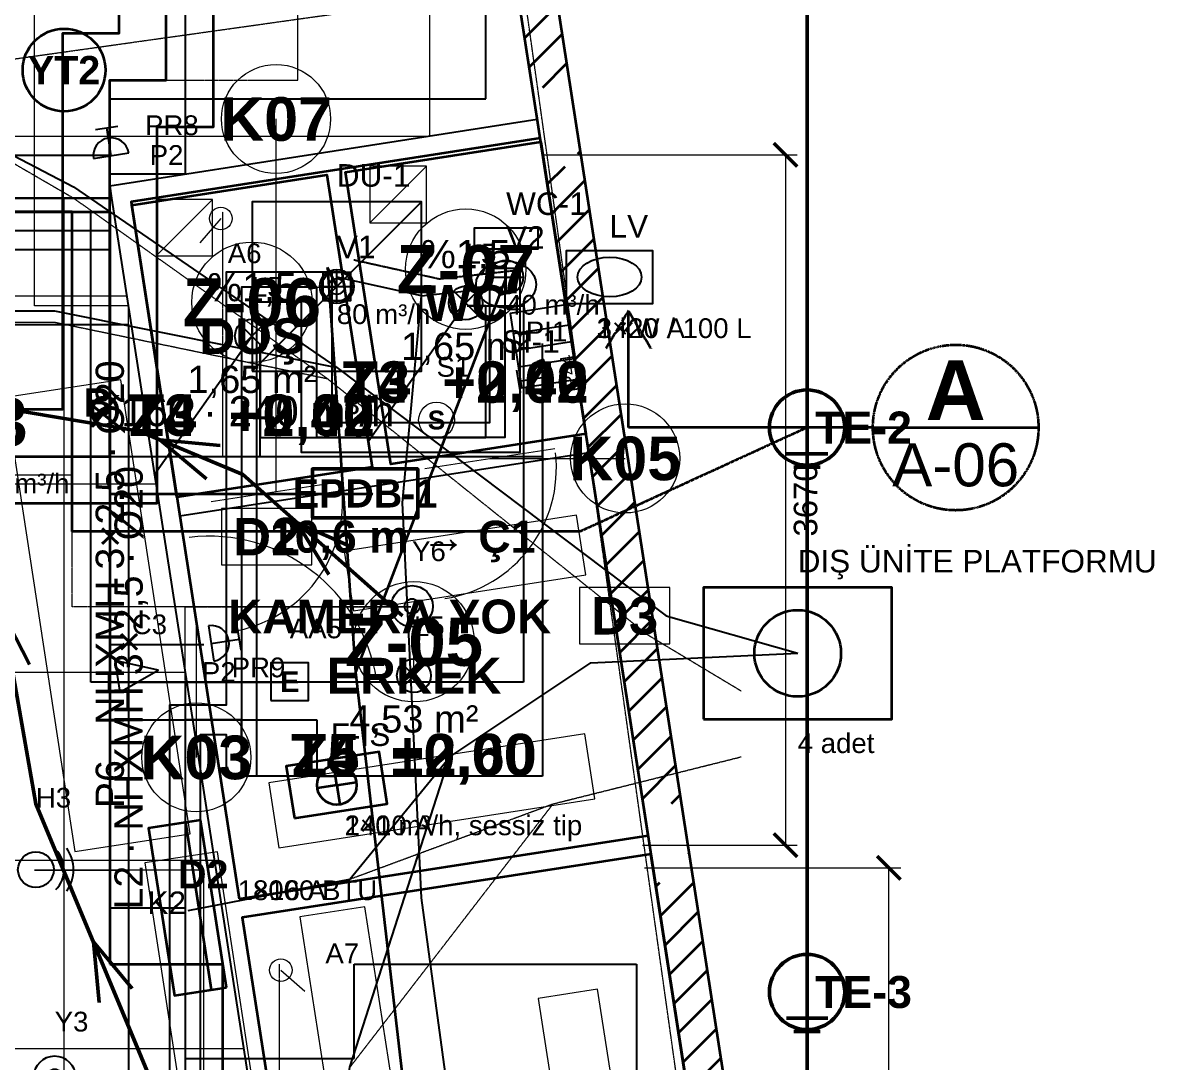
# Model space of a CAD drawing. Header units: millimetres. Extents: x -4681 to 15681, y -5011 to 17012.
# Drawn here: x 7780 to 13796, y 3926 to 9452 of the extents above; entities that cross this region are included whole.
import ezdxf
from ezdxf.enums import TextEntityAlignment as Align

# ---------------------------------------------------------------- set-up
doc = ezdxf.new("R2010")
doc.units = ezdxf.units.MM
doc.linetypes.add('DASHDOT', pattern=[3.556, 2.54, -0.508, 0, -0.508])
doc.linetypes.add('DASHED', pattern=[1.524, 1.27, -0.254])
for name, color, linetype, lineweight in [('A-DUVAR-MEVCUT', 8, 'Continuous', 35), ('A-DUVAR-YENI', 1, 'Continuous', 35), ('A-EKIPMAN', 9, 'Continuous', 18), ('A-KAPI', 8, 'Continuous', 18), ('A-KESIT-HAT', 1, 'DASHDOT', 35), ('A-MAHAL', 250, 'Continuous', 18), ('A-MOBILYA', 9, 'Continuous', 18), ('A-TAVAN-KAPAK', 150, 'Continuous', 18), ('A-TAVAN-SINIR', 150, 'Continuous', 25), ('A-TAVAN-YAZI', 150, 'Continuous', 13), ('A-YANGIN-EKIP', 1, 'Continuous', 35), ('A-YANGIN-KACIS', 3, 'Continuous', 50), ('A-YAZI', 7, 'Continuous', 13), ('A-ZEMIN-DERZ', 253, 'Continuous', 13), ('A-ZEMIN-SINIR', 30, 'Continuous', 25), ('A-ZEMIN-YAZI', 30, 'Continuous', 13), ('E-AYD-ACIL', 3, 'Continuous', 25), ('E-AYD-ANAHTAR', 2, 'Continuous', 18), ('E-AYD-DOWNLIGHT', 2, 'Continuous', 25), ('E-AYD-LINYE', 2, 'Continuous', 25), ('E-AYD-SORTI', 2, 'DASHED', 18), ('E-KUVVET-CIHAZ', 5, 'Continuous', 25), ('E-KUVVET-LINYE', 5, 'Continuous', 25), ('E-KUVVET-PRIZ', 5, 'Continuous', 25), ('E-TOPRAK-BARA', 3, 'Continuous', 50), ('E-TOPRAK-ELEKTROT', 3, 'Continuous', 50), ('E-TOPRAK-ILETKEN', 3, 'DASHDOT', 35), ('E-TOPRAK-SERIT', 3, 'Continuous', 50), ('E-TOPRAK-YAZI', 3, 'Continuous', 13), ('E-YAZI', 7, 'Continuous', 13), ('E-ZAYIF-KAMERA', 6, 'Continuous', 25), ('E-ZAYIF-LINYE', 6, 'DASHED', 13), ('E-ZAYIF-SES', 6, 'Continuous', 25), ('E-ZAYIF-TAVA', 6, 'Continuous', 18), ('E-ZAYIF-YANGIN', 1, 'Continuous', 25), ('G-AKS-HAT', 8, 'DASHDOT', 18), ('G-OLCU', 7, 'Continuous', 13), ('M-HAVA-BESLEME', 3, 'Continuous', 35), ('M-HAVA-BRANSMAN', 3, 'DASHED', 18), ('M-HAVA-CIHAZ', 2, 'Continuous', 35), ('M-HAVA-ISLAK', 6, 'Continuous', 25), ('M-HAVA-MENFEZ', 3, 'Continuous', 25), ('M-KLIMA-BAKIR', 4, 'Continuous', 25), ('M-KLIMA-DIS', 4, 'Continuous', 35), ('M-KLIMA-DRENAJ', 4, 'DASHED', 18), ('M-KLIMA-IC', 4, 'Continuous', 35), ('M-SIHHI-CIHAZ', 8, 'Continuous', 25), ('M-SIHHI-PIS', 8, 'Continuous', 35), ('M-SIHHI-SICAK', 30, 'DASHED', 25), ('M-SIHHI-TEMIZ', 5, 'Continuous', 25), ('M-YAZI', 7, 'Continuous', 13)]:
    doc.layers.add(name, color=color, linetype=linetype, lineweight=lineweight)
doc.styles.add('GYM', font='arial.ttf')
doc.styles.add('GYM-B', font='arialbd.ttf')
doc.dimstyles.new('GYM-50', dxfattribs={"dimscale": 50, "dimtxt": 2.5, "dimasz": 2.5, "dimexe": 1.25, "dimexo": 1.5, "dimgap": 0.9, "dimtad": 1, "dimdec": 0, "dimtxsty": 'GYM', "dimblk": 'ARCHTICK', "dimcen": 2.5, "dimclrd": 7, "dimclre": 7, "dimclrt": 7, "dimazin": 3, "dimtfac": 1, "dimtmove": 0, "dimatfit": 3, "dimlwd": 18, "dimlwe": 13})

# ---------------------------------------------------------------- blocks, each defined once
blk = doc.blocks.new('_ARCHTICK')
at = {"color": 0, "linetype": 'BYBLOCK', "const_width": 0.15}
blk.add_lwpolyline([(-0.5, -0.5), (0.5, 0.5)], dxfattribs=at)
blk = doc.blocks.new('M_MENFEZ_BESLEME')
for p, q in [((-150, 40), (150, 40)), ((-150, 0), (150, 0)), ((-150, -40), (150, -40))]:
    blk.add_line(p, q)
blk.add_lwpolyline([(-150, -75), (150, -75), (150, 75), (-150, 75)], close=True)
at = {"style": 'GYM'}
for tag, p, height in [('KOD', (0, 140), 120), ('DEBI', (0, -200), 105)]:
    blk.add_attdef(tag, p, '', height=height, dxfattribs=at)
blk = doc.blocks.new('M_VALF')
for p, q in [((0, -90), (0, 90)), ((-90, 0), (90, 0))]:
    blk.add_line(p, q)
blk.add_circle((0, 0), 90)
at = {"style": 'GYM'}
for tag, p, height in [('KOD', (0, 150), 120), ('DEBI', (0, -200), 105)]:
    blk.add_attdef(tag, p, '', height=height, dxfattribs=at)
blk = doc.blocks.new('M_FAN')
for q in [(0, 105), (-105, 0), (105, 0), (0, -105)]:
    blk.add_line((0, 0), q)
blk.add_lwpolyline([(-250, -140), (250, -140), (250, 140), (-250, 140)], close=True)
blk.add_circle((0, 0), 105)
at = {"style": 'GYM'}
for tag, p, height in [('KOD', (0, 210), 120), ('TANIM', (0, -270), 105)]:
    blk.add_attdef(tag, p, '', height=height, dxfattribs=at)
blk = doc.blocks.new('M_KLIMA_IC')
blk.add_line((-450, -60), (450, -60))
blk.add_lwpolyline([(-450, -140), (450, -140), (450, 140), (-450, 140)], close=True)
at = {"style": 'GYM'}
for tag, p, height in [('KOD', (0, 215), 120), ('KAPASITE', (0, -270), 105)]:
    blk.add_attdef(tag, p, '', height=height, dxfattribs=at)
blk = doc.blocks.new('M_KLIMA_DIS')
blk.add_lwpolyline([(-500, -350), (500, -350), (500, 350), (-500, 350)], close=True)
blk.add_circle((0, 0), 230)
at = {"style": 'GYM'}
for tag, p, height in [('KOD', (0, 430), 120), ('ADET', (0, -530), 105)]:
    blk.add_attdef(tag, p, '', height=height, dxfattribs=at)
blk = doc.blocks.new('M_KLOZET')
blk.add_lwpolyline([(-170, 150), (170, 150), (170, 260), (-170, 260)], close=True)
blk.add_ellipse((0, -40), major_axis=(160, 0), ratio=0.78)
at = {"style": 'GYM'}
blk.add_attdef('KOD', (0, 330), '', height=120, dxfattribs=at)
blk = doc.blocks.new('M_LAVABO')
blk.add_lwpolyline([(-230, -140), (230, -140), (230, 140), (-230, 140)], close=True)
blk.add_ellipse((0, 0), major_axis=(170, 0), ratio=0.62)
at = {"style": 'GYM'}
blk.add_attdef('KOD', (0, 210), '', height=120, dxfattribs=at)
blk = doc.blocks.new('M_DUS')
blk.add_line((-450, -450), (450, 450))
blk.add_lwpolyline([(-450, -450), (450, -450), (450, 450), (-450, 450)], close=True)
blk.add_circle((0, 0), 80)
at = {"style": 'GYM'}
blk.add_attdef('KOD', (0, 530), '', height=120, dxfattribs=at)
blk = doc.blocks.new('M_SUZGEC')
blk.add_lwpolyline([(-75, -75), (75, -75), (75, 75), (-75, 75)], close=True)
blk.add_circle((0, 0), 42)
blk = doc.blocks.new('M_ISITICI')
for p, q in [((-90, -150), (-90, 150)), ((0, -150), (0, 150)), ((90, -150), (90, 150))]:
    blk.add_line(p, q)
blk.add_lwpolyline([(-200, -150), (200, -150), (200, 150), (-200, 150)], close=True)
at = {"style": 'GYM'}
for tag, p, height in [('KOD', (0, 225), 120), ('GUC', (0, -285), 105)]:
    blk.add_attdef(tag, p, '', height=height, dxfattribs=at)
blk = doc.blocks.new('E_DOWNLIGHT')
for p, q in [((-64, -64), (64, 64)), ((-64, 64), (64, -64))]:
    blk.add_line(p, q)
blk.add_circle((0, 0), 90)
at = {"style": 'GYM'}
blk.add_attdef('LINYE', (0, 210), '', height=105, dxfattribs=at)
blk = doc.blocks.new('E_ACIL')
blk.add_lwpolyline([(-100, -100), (100, -100), (100, 100), (-100, 100)], close=True)
at = {"style": 'GYM-B'}
blk.add_text('E', height=110, dxfattribs=at).set_placement((0, 0), align=Align.MIDDLE_CENTER)
at = {"style": 'GYM'}
blk.add_attdef('KOD', (0, 230), '', height=105, dxfattribs=at)
blk = doc.blocks.new('E_ANAHTAR')
blk.add_line((0, 0), (130, 110))
blk.add_circle((0, 0), 60)
at = {"style": 'GYM'}
blk.add_attdef('KOD', (0, 240), '', height=105, dxfattribs=at)
blk = doc.blocks.new('E_SENSOR')
blk.add_circle((0, 0), 95)
at = {"style": 'GYM-B'}
blk.add_text('S', height=100, dxfattribs=at).set_placement((0, 0), align=Align.MIDDLE_CENTER)
at = {"style": 'GYM'}
blk.add_attdef('KOD', (0, 230), '', height=105, dxfattribs=at)
blk = doc.blocks.new('E_PRIZ')
for p, q in [((-60, 150), (60, 150)), ((0, 0), (0, 150)), ((-95, 0), (95, 0))]:
    blk.add_line(p, q)
blk.add_arc((0, 0), 95, 0, 180)
at = {"style": 'GYM'}
for tag, p in [('KOD', (195, 80)), ('LINYE', (195, -80))]:
    blk.add_attdef(tag, p, '', height=105, dxfattribs=at)
blk = doc.blocks.new('E_PRIZ_IP44')
for p, q in [((-60, 150), (60, 150)), ((0, 0), (0, 150)), ((-95, 0), (95, 0))]:
    blk.add_line(p, q)
blk.add_arc((0, 0), 95, 0, 180)
at = {"style": 'GYM'}
blk.add_text('IP44', height=70, dxfattribs=at).set_placement((0, -120), align=Align.MIDDLE_CENTER)
blk.add_attdef('KOD', (205, 80), '', height=105, dxfattribs=at)
blk = doc.blocks.new('E_KAMERA')
blk.add_lwpolyline([(-110, -85), (110, 0), (-110, 85)], close=True)
at = {"style": 'GYM'}
blk.add_attdef('KOD', (0, 210), '', height=105, dxfattribs=at)
blk = doc.blocks.new('E_HOPARLOR')
blk.add_circle((0, 0), 95)
for radius, start, end in [(150, -45, 45), (200, -35, 35)]:
    blk.add_arc((0, 0), radius, start, end)
at = {"style": 'GYM'}
blk.add_attdef('KOD', (0, 330), '', height=105, dxfattribs=at)
blk = doc.blocks.new('E_DEDEKTOR')
for radius in [110, 40]:
    blk.add_circle((0, 0), radius)
at = {"style": 'GYM'}
blk.add_attdef('KOD', (0, 240), '', height=105, dxfattribs=at)

msp = doc.modelspace()

# ---------------------------------------------------------------- hatches: boundary and pattern name
at = {"layer": 'A-DUVAR-MEVCUT'}
h = msp.add_hatch(dxfattribs=at)
h.set_pattern_fill('ANSI31', scale=40)
h.paths.add_polyline_path([(755.9, 6839.6), (760.1, 6814), (957.4615, 6846.37962), (953.2615, 6871.97962)])
h.paths.add_polyline_path([(970.1, 6843.47545), (760.1, 6814), (755.9, 6839.6), (550.1, 6819.23615), (550.1, 7020.21287), (588.37327, 7024), (970.1, 7024)])
h.paths.add_polyline_path([(760.1, 6814), (1177.6, 6872.6), (1149.80064, 7070.65857), (732.30064, 7012.05857)])
h.paths.add_polyline_path([(1148.79926, 7082.6), (1177.6, 6872.6), (967.6, 6843.12455), (967.6, 7082.6)])
h.paths.add_polyline_path([(1177.6, 6872.6), (1133, 7197.8), (934.85479, 7170.6251), (979.45479, 6845.4251)])
h.paths.add_polyline_path([(998.71736, 7407.8), (1032.1, 7184.8), (1133, 7197.8), (1161.80074, 6987.8), (923, 6987.8), (923, 7407.8)])
h.paths.add_polyline_path([(1133, 7197.8), (1032.1, 7184.8), (1057.65684, 6986.4396), (1158.55684, 6999.4396)])
h.paths.add_polyline_path([(1000.66343, 7394.8), (1032.1, 7184.8), (1133, 7197.8), (1163.58364, 6974.8), (822.1, 6974.8), (822.1, 7047.12719), (850.06655, 7049.89447), (822.1, 7236.71433), (822.1, 7394.8)])
h.paths.add_polyline_path([(1032.1, 7184.8), (863.6, 8310.4), (665.80397, 8280.79034), (834.30397, 7155.19034)])
h.paths.add_polyline_path([(1073.6, 8341.83924), (863.6, 8310.4), (895.03657, 8100.4), (692.80804, 8100.4), (653.6, 8362.31433), (653.6, 8481.18967), (915.50741, 8520.4), (1073.6, 8520.4)])
h.paths.add_polyline_path([(863.6, 8310.4), (4855.3, 8908), (4825.68788, 9105.79566), (833.98788, 8508.19566)])
h.paths.add_polyline_path([(4645.3, 9078.78967), (4907.20741, 9118), (5050.72489, 9118), (5053.40565, 8996.24161), (5065.3, 8997.89562), (5065.3, 8795.97116), (4858.4, 8767.2), (4855.3, 8908), (4645.3, 8876.56076)])
h.paths.add_polyline_path([(4855.3, 8908), (4858.4, 8767.2), (5058.35154, 8771.60234), (5055.25154, 8912.40234)])
h.paths.add_polyline_path([(5068.4, 8977.2), (5068.4, 8796.40224), (4858.4, 8767.2), (4855.3, 8908), (4648.4, 8877.02487), (4648.4, 8977.2)])
h.paths.add_polyline_path([(4858.4, 8767.2), (6449.1, 8988.4), (6421.55341, 9186.49388), (4830.85341, 8965.29388)])
h.paths.add_polyline_path([(6412.11555, 9198.4), (6449.1, 8988.4), (6239.1, 8959.19776), (6239.1, 9198.4)])
h.paths.add_polyline_path([(6449.1, 8988.4), (5826, 12526.4), (5629.03136, 12491.71058), (6252.13136, 8953.71058)])
h.paths.add_polyline_path([(6036, 12554.40138), (5826, 12526.4), (5862.98445, 12316.4), (5659.90644, 12316.4), (5616, 12565.70346), (5616, 12700.16874), (5887.72105, 12736.4), (6036, 12736.4)])
h.paths.add_polyline_path([(5826, 12526.4), (9875.8, 13066.4), (9849.36597, 13264.64541), (5799.56597, 12724.64541)])
h.paths.add_polyline_path([(9908.3115, 12856.4), (9875.8, 13066.4), (9665.8, 13038.39862), (9665.8, 13240.16874), (9937.52105, 13276.4), (10045.67113, 13276.4), (10085.8, 13017.19747), (10085.8, 12856.4)])
h.paths.add_polyline_path([(9875.8, 13066.4), (10521.21197, 8897.52123), (10718.85739, 8928.12004), (10073.44542, 13096.99881)])
h.paths.add_polyline_path([(10553.73829, 8687.52123), (10521.21197, 8897.52123), (10488.70047, 9107.52123), (10691.0831, 9107.52123), (10718.85634, 8928.12685), (10731.21197, 8848.35507), (10731.21197, 8687.52123)])
h.paths.add_polyline_path([(10521.21197, 8897.52123), (11110.70061, 5091.60025), (11308.34393, 5122.21268), (10718.85528, 8928.13366)])
h.paths.add_polyline_path([(11143.22349, 4881.60025), (11110.70061, 5091.60025), (11078.17429, 5301.60025), (11280.55908, 5301.60025), (11308.34393, 5122.21268), (11320.70061, 5042.42563), (11320.70061, 4881.60025)])
h.paths.add_polyline_path([(11110.70061, 5091.60025), (11722.09975, 1143.79998), (11919.74355, 1174.40925), (11308.34442, 5122.20951)])
h.paths.add_polyline_path([(11512.09975, 1130.5534), (11722.09975, 1143.79998), (11689.57687, 1353.79998), (11891.96116, 1353.79998), (11932.09975, 1094.62537), (11932.09975, 956.64906), (11569.86991, 933.79998), (11512.09975, 933.79998)])
h.paths.add_polyline_path([(11722.09975, 1143.79998), (10588.6, 1072.3), (10601.19077, 872.69671), (11734.69052, 944.1967)])
h.paths.add_polyline_path([(10378.6, 1282.3), (10561.73131, 1282.3), (10588.6, 1072.3), (10798.6, 1085.54658), (10798.6, 885.14908), (10436.37017, 862.3), (10413.83831, 862.3), (10411.93809, 877.15172), (10393.83456, 862.3), (10378.6, 862.3)])
h.paths.add_polyline_path([(10588.6, 1072.3), (10524, 1577.2), (10325.61719, 1551.81769), (10390.21719, 1046.91769)])
h.paths.add_polyline_path([(10314, 1367.2), (10314, 1558.4237), (10524, 1577.2), (10550.86869, 1367.2)])
h.paths.add_polyline_path([(10524, 1577.2), (10238.8, 1551.7), (10256.61114, 1352.49467), (10541.81114, 1377.99467)])
h.paths.add_polyline_path([(10448.8, 1341.7), (10265.66869, 1341.7), (10238.8, 1551.7), (10448.8, 1570.4763)])
h.paths.add_polyline_path([(10238.8, 1551.7), (10303.4, 1046.8), (10501.78281, 1072.18231), (10437.18281, 1577.08231)])
h.paths.add_polyline_path([(10093.4, 874.52078), (10303.4, 1046.8), (10276.53131, 1256.8), (10513.4, 1256.8), (10513.4, 867.15896), (10414.0187, 860.89009), (10411.93809, 877.15172), (10362.7513, 836.8), (10093.4, 836.8)])
h.paths.add_polyline_path([(10303.4, 1046.8), (9540.39155, 420.84523), (9667.24235, 266.22027), (10430.25079, 892.17505)])
h.paths.add_polyline_path([(9330.39155, 248.48705), (9540.39155, 420.84523), (9750.39155, 593.12445), (9750.39155, 334.43399), (9667.25972, 266.23453), (9599.77378, 210.84523), (9330.39155, 210.84523)])
h.paths.add_polyline_path([(9540.39155, 420.84523), (9046.39991, 15.4), (9173.28544, -139.19645), (9667.27708, 266.24878)])
h.paths.add_polyline_path([(9256.39991, -70.97998), (9119.02362, -183.73201), (8836.39991, -187.16739), (8836.39991, 12.84738), (9046.39991, 15.4), (9256.39991, 187.75817)])
h.paths.add_polyline_path([(9046.39991, 15.4), (3378.1, -53.5), (3380.53088, -253.48523), (9048.83079, -184.58523)])
h.paths.add_polyline_path([(3588.1, -250.96216), (3305.96755, -254.39157), (3168.1, -137.88881), (3168.1, 123.95713), (3378.1, -53.5), (3588.1, -50.94738)])
h.paths.add_polyline_path([(3378.1, -53.5), (2141.7, 991.3), (2012.61127, 838.53842), (3249.01127, -206.26158)])
h.paths.add_polyline_path([(1931.7, 796.08633), (1931.7, 1201.3), (2106.4269, 1201.3), (2141.7, 991.3), (2351.7, 813.84287), (2351.7, 781.3), (2080.34632, 781.3), (2063.38451, 795.63331), (2065.78953, 781.3), (2040.70597, 781.3)])
h.paths.add_polyline_path([(2141.7, 991.3), (2059.9, 1478.3), (1862.66297, 1445.17066), (1944.46297, 958.17066)])
h.paths.add_polyline_path([(1849.9, 1268.3), (1849.9, 1473.66617), (2059.9, 1478.3), (2095.1731, 1268.3)])
h.paths.add_polyline_path([(2059.9, 1478.3), (1747.2, 1471.4), (1751.6121, 1271.44867), (2064.3121, 1278.34867)])
h.paths.add_polyline_path([(1957.2, 1261.4), (1782.43643, 1261.4), (1747.2, 1471.4), (1957.2, 1476.03383)])
h.paths.add_polyline_path([(1747.2, 1471.4), (1824.2, 1012.5), (2021.44265, 1045.59585), (1944.44265, 1504.49585)])
h.paths.add_polyline_path([(2034.2, 1222.5), (2034.2, 802.5), (1884.41791, 802.5), (1614.2, 839.15424), (1614.2, 1040.98586), (1824.2, 1012.5), (1788.96357, 1222.5)])
h.paths.add_polyline_path([(1824.2, 1012.5), (688.9, 1166.5), (662.01681, 968.315), (1797.31681, 814.315)])
h.paths.add_polyline_path([(664.28409, 1376.5), (688.9, 1166.5), (898.9, 1138.01414), (898.9, 956.5), (749.11791, 956.5), (508.31777, 989.16381), (478.9, 1240.12882), (478.9, 1376.5)])
h.paths.add_polyline_path([(688.9, 1166.5), (32.3, 6768), (-166.33998, 6744.7157), (490.26002, 1143.2157)])
h.paths.add_polyline_path([(242.3, 6788.77944), (32.3, 6768), (56.91591, 6558), (-144.45343, 6558), (-177.7, 6841.62882), (-177.7, 6948.19728), (123.49059, 6978), (242.3, 6978)])
h.paths.add_polyline_path([(32.3, 6768), (755.9, 6839.6), (736.20624, 7038.62803), (12.60624, 6967.02803)])
h.paths.add_polyline_path([(965.9, 6842.88594), (760.1, 6814), (755.9, 6839.6), (545.9, 6818.82056), (545.9, 7019.79728), (847.09059, 7049.6), (965.9, 7049.6)])

# ---------------------------------------------------------------- linework, layer by layer
msp.add_lwpolyline([(850.06655, 7049.89447), (636.19468, 8478.58391), (5050.25338, 9139.41551), (5053.40565, 8996.24161), (6216.16446, 9157.93285), (5592.86181, 12697.08349), (10043.48371, 13290.52905), (10718.85634, 8928.12685), (11308.34393, 5122.21268), (11953.26152, 957.98393), (10414.0187, 860.89009), (10411.93809, 877.15172), (9667.25972, 266.23453), (9119.02362, -183.73201), (3305.96755, -254.39157), (2063.38451, 795.63331), (2066.37374, 777.81824), (508.31777, 989.16381), (-190.04858, 6946.9754)], close=True, dxfattribs=at)
msp.add_lwpolyline([(9875.8, 13066.4), (10521.21197, 8897.52123), (11110.70061, 5091.60025), (11722.09975, 1143.79998), (10588.6, 1072.3), (10524, 1577.2), (10238.8, 1551.7), (10303.4, 1046.8), (9540.39155, 420.84523), (9046.39991, 15.4), (3378.1, -53.5)], dxfattribs=at)
at = {"layer": 'A-DUVAR-YENI'}
for points in [[(8930.5, 4795.6), (11104.4, 5132.3), (10530.7, 8838.2), (8357, 8498.9)], [(10533.7597, 8818.43543), (10774.09896, 7265.92841), (9736.47089, 7105.29612), (9496.13163, 8657.80313)], [(8359.63796, 8481.86573), (9397.30877, 8642.50464), (9637.64804, 7089.99763), (8600.06013, 6929.37155)], [(9603.6, 472.7), (10303.4, 1046.8), (10238.8, 1551.7), (10524, 1577.2), (10588.6, 1072.3), (11722.1, 1143.8), (11119.9, 5032.3), (8946.3, 4695.3)]]:
    msp.add_lwpolyline(points, close=True, dxfattribs=at)
at = {"layer": 'A-EKIPMAN'}
for points in [[(8301.8949, 7552.8534), (7689.02869, 7459.07169), (8058.1051, 5047.1466), (8670.97131, 5140.92831)], [(8815.52917, 5045.57862), (8430.01656, 4986.5869), (8664.47083, 3454.42138), (9049.98344, 3513.4131)]]:
    msp.add_lwpolyline(points, close=True, dxfattribs=at)
at = {"layer": 'A-KAPI'}
for p, q in [((9917.12007, 7082.45496), (10608.87993, 7189.54504)), ((8781.12007, 6906.45496), (9472.87993, 7013.54504)), ((8771.84363, 5822.29723), (8634.15637, 6711.70277))]:
    msp.add_line(p, q, dxfattribs=at)
for centre, radius, start, end in [((9917.12007, 7082.45496), 700, -81.2, 6.8), ((8781.12007, 6906.45496), 700, -81.2, 6.8), ((8771.84363, 5822.29723), 900, 8.8, 96.8)]:
    msp.add_arc(centre, radius, start, end, dxfattribs=at)
at = {"layer": 'A-KESIT-HAT'}
for p, q in [((11000, 7920), (10880, 7720)), ((11000, 7300), (11000, 7920)), ((11000, 7920), (11120, 7720)), ((12300, 7300), (11000, 7300)), ((12300, 7300), (13180, 7300))]:
    msp.add_line(p, q, dxfattribs=at)
msp.add_circle((12740, 7300), 440, dxfattribs=at)
at = {"layer": 'A-MAHAL'}
for p, q in [((9127, 6960), (9127, 8940)), ((10135.11529, 7961.86577), (10135.11529, 8141.86577)), ((8998.66203, 7785.93168), (8998.66203, 7965.93168)), ((10263, 7136), (10983, 7136)), ((8703, 6267), (8703, 5547)), ((9859.90516, 5981.42476), (9859.90516, 6161.42476))]:
    msp.add_line(p, q, dxfattribs=at)
for points in [[(8837.46134, 6570), (9317.46134, 6570), (9317.46134, 6870), (8837.46134, 6870)], [(10740, 6150), (11220, 6150), (11220, 6450), (10740, 6450)]]:
    msp.add_lwpolyline(points, close=True, dxfattribs=at)
for centre, radius in [((9127, 8940), 290), ((10135.11529, 8141.86577), 320), ((8998.66203, 7965.93168), 320), ((10983, 7136), 290), ((9859.90516, 6161.42476), 320), ((8703, 5547), 290)]:
    msp.add_circle(centre, radius, dxfattribs=at)
at = {"layer": 'A-MOBILYA'}
for points in [[(9489.35099, 6642.46888), (9538.32954, 6326.23938), (10773.60105, 6517.56185), (10724.6225, 6833.79135)], [(9088.02588, 5411.53909), (9141.59617, 5065.66307), (10821.56543, 5325.86162), (10767.99514, 5671.73765)], [(9599.46699, 4752.47771), (9253.63184, 4698.64419), (9397.44426, 3774.77028), (9743.27941, 3828.60381)], [(10836.46976, 4315.03583), (10520.27762, 4265.81661), (10712.54022, 3030.69107), (11028.73235, 3079.91029)]]:
    msp.add_lwpolyline(points, close=True, dxfattribs=at)
at = {"layer": 'A-TAVAN-KAPAK'}
for p, q in [((9626.13163, 8388.43543), (9926.13163, 8688.43543)), ((8489.63796, 8212.50464), (8789.63796, 8512.50464))]:
    msp.add_line(p, q, dxfattribs=at)
for points in [[(9626.13163, 8388.43543), (9926.13163, 8388.43543), (9926.13163, 8688.43543), (9626.13163, 8688.43543)], [(8489.63796, 8212.50464), (8789.63796, 8212.50464), (8789.63796, 8512.50464), (8489.63796, 8512.50464)]]:
    msp.add_lwpolyline(points, close=True, dxfattribs=at)
at = {"layer": 'A-TAVAN-SINIR'}
for points in [[(5550, 8520), (5550, 8863.3727), (6449.1, 8988.4), (5826, 12526.4), (9875.8, 13066.4), (10515.1, 8937), (8242.9, 8582.3), (8252.57632, 8520)], [(2600, 604.02093), (3314.78894, 0), (7400, 0), (7400, 6700), (2600, 6700), (2600, 8570.35757), (863.6, 8310.4), (4855.3, 8908), (4858.4, 8767.2), (6449.1, 8988.4), (5550, 8863.3727), (5550, 8520), (8252.57632, 8520), (9513.9, 399.1), (9046.4, 15.4), (3378.1, -53.5)], [(10533.7597, 8818.43543), (10774.09896, 7265.92841), (9736.47089, 7105.29612), (9496.13163, 8657.80313)], [(8359.63796, 8481.86573), (9397.30877, 8642.50464), (9637.64804, 7089.99763), (8600.06013, 6929.37155)], [(8930.5, 4795.6), (8615.36389, 6830.54951), (9707.19808, 6999.57331), (10789.39745, 7167.10556), (11104.4, 5132.3)], [(11119.9, 5032.3), (11521.9613, 2436.12704), (11501.20547, 2432.91264), (11518.72819, 2456.87682), (11514.88294, 2481.57933), (10406.51516, 2309.04817), (9343.50717, 2143.57783), (9347.35242, 2118.87532), (9371.33254, 2101.35522), (9350.58243, 2098.12521), (8946.3, 4695.3)]]:
    msp.add_lwpolyline(points, close=True, dxfattribs=at)
at = {"layer": 'A-YANGIN-EKIP'}
msp.add_circle((8000, 9200), 220, dxfattribs=at)
at = {"layer": 'A-YANGIN-KACIS'}
for p, q in [((8508.93562, 7234.4451), (8756.31596, 7027.20408)), ((8508.93562, 7234.4451), (8830.20211, 7203.88836)), ((9240.02919, 6794.09189), (9407.76251, 6518.39024)), ((9240.02919, 6794.09189), (9534.47039, 6661.9925)), ((7668.71864, 6327.26104), (7816.57481, 6040.40842)), ((8155.76923, 4566.15385), (8185.91141, 4244.8482)), ((8155.76923, 4566.15385), (8362.69088, 4318.50631))]:
    msp.add_line(p, q, dxfattribs=at)
for points in [[(9800, 6300), (8950, 7050), (8400, 7280), (6800, 7550), (4200, 6700), (2000, 5700), (450, 4350)], [(10100, 3300), (9350, 3380), (8600, 3500), (7850, 5300), (7550, 7000), (5000, 7500), (2200, 6100), (450, 4350)]]:
    msp.add_lwpolyline(points, dxfattribs=at)
at = {"layer": 'A-ZEMIN-DERZ'}
for p, q in [((8000, 2.68067), (8000, 8520)), ((2600, 8000), (8333.3418, 8000)), ((2600, 7000), (8488.66001, 7000)), ((7400, 6000), (8643.97822, 6000)), ((7400, 5000), (8799.29643, 5000)), ((7400, 4000), (8954.61465, 4000))]:
    msp.add_line(p, q, dxfattribs=at)
at = {"layer": 'A-ZEMIN-SINIR'}
for p, q in [((9616.13163, 7225.29612), (10135.11529, 7961.86577)), ((8479.63796, 7049.37155), (8998.66203, 7785.93168))]:
    msp.add_line(p, q, dxfattribs=at)
for points in [[(5550, 8520), (5550, 8863.3727), (6449.1, 8988.4), (5826, 12526.4), (9875.8, 13066.4), (10515.1, 8937), (8242.9, 8582.3), (8252.57632, 8520)], [(2600, 604.02093), (3314.78894, 0), (7400, 0), (7400, 6700), (2600, 6700), (2600, 8570.35757), (863.6, 8310.4), (4855.3, 8908), (4858.4, 8767.2), (6449.1, 8988.4), (5550, 8863.3727), (5550, 8520), (8252.57632, 8520), (9513.9, 399.1), (9046.4, 15.4), (3378.1, -53.5)], [(10533.7597, 8818.43543), (10774.09896, 7265.92841), (9736.47089, 7105.29612), (9496.13163, 8657.80313)], [(8359.63796, 8481.86573), (9397.30877, 8642.50464), (9637.64804, 7089.99763), (8600.06013, 6929.37155)], [(8930.5, 4795.6), (8615.36389, 6830.54951), (9707.19808, 6999.57331), (10789.39745, 7167.10556), (11104.4, 5132.3)], [(11119.9, 5032.3), (11521.9613, 2436.12704), (11501.20547, 2432.91264), (11518.72819, 2456.87682), (11514.88294, 2481.57933), (10406.51516, 2309.04817), (9343.50717, 2143.57783), (9347.35242, 2118.87532), (9371.33254, 2101.35522), (9350.58243, 2098.12521), (8946.3, 4695.3)]]:
    msp.add_lwpolyline(points, close=True, dxfattribs=at)
at = {"layer": 'E-AYD-LINYE'}
for p, q in [((8643, 10347), (8643, 8647)), ((8643, 8647), (8243, 8647)), ((8243, 8647), (8243, 5947)), ((8143, 8447), (2543, 8447)), ((8143, 5947), (8143, 8447)), ((2243, 8347), (8243, 8347)), ((8243, 8347), (8243, 7147)), ((10243, 7947), (10143, 7947)), ((10143, 7947), (10443, 7947)), ((10243, 7247), (10243, 7947)), ((10443, 7947), (10443, 5947)), ((6243, 7847), (8343, 7847)), ((8343, 7847), (8343, 3747)), ((9043, 7147), (9043, 7747)), ((9043, 7747), (9043, 7247)), ((9043, 7247), (10243, 7247)), ((8243, 7147), (9043, 7147)), ((9243, 5947), (8143, 5947)), ((8243, 5947), (9243, 5947)), ((9843, 5947), (8643, 5947)), ((8643, 5947), (8643, 3547)), ((10443, 5947), (9843, 5947))]:
    msp.add_line(p, q, dxfattribs=at)
at = {"layer": 'E-AYD-SORTI'}
for p, q in [((9243, 9147), (9243, 9647)), ((8243, 7147), (8243, 9147)), ((8243, 9147), (9243, 9147)), ((8843, 8447), (8843, 7147)), ((8843, 7147), (8243, 7147)), ((9143, 4447), (9143, 3347))]:
    msp.add_line(p, q, dxfattribs=at)
at = {"layer": 'E-KUVVET-LINYE'}
for p, q in [((10243, 9047), (10243, 9847)), ((8243, 8747), (8243, 9047)), ((8243, 9047), (10243, 9047)), ((6543, 8747), (8243, 8747)), ((2243, 8347), (8243, 8347)), ((2243, 8347), (8243, 8347)), ((2243, 8347), (8243, 8347)), ((2243, 8347), (8243, 8347)), ((2243, 8347), (8243, 8347)), ((8243, 8347), (8243, 7147)), ((8243, 8347), (8243, 4747)), ((8243, 8347), (8243, 7147)), ((8243, 8347), (8243, 4447)), ((8243, 8347), (8243, 5747)), ((6743, 8247), (8243, 8247)), ((6843, 8247), (8243, 8247)), ((8243, 8247), (8243, 6147)), ((8243, 8247), (8243, 4447)), ((10543, 7147), (10543, 7747)), ((10543, 7147), (10543, 7547)), ((10543, 7547), (10543, 5447)), ((8243, 7147), (10543, 7147)), ((8243, 7147), (10543, 7147)), ((8243, 6147), (8743, 6147)), ((8243, 5747), (9343, 5747)), ((8943, 5747), (8643, 5747)), ((8643, 5747), (8643, 3947)), ((8943, 5447), (8943, 5747)), ((9343, 5747), (9343, 5447)), ((10543, 5447), (8943, 5447)), ((9343, 5447), (9443, 5447)), ((8243, 4747), (8643, 4747)), ((8243, 4447), (8843, 4447)), ((8243, 4447), (8843, 4447)), ((8843, 4447), (8843, 3347)), ((8843, 4447), (8843, 2047)), ((9543, 3947), (9543, 4447)), ((9543, 4447), (11043, 4447)), ((11043, 4447), (11043, 2847)), ((8643, 3947), (9543, 3947))]:
    msp.add_line(p, q, dxfattribs=at)
at = {"layer": 'E-TOPRAK-BARA'}
msp.add_lwpolyline([(9320, 6820), (9880, 6820), (9880, 7080), (9320, 7080)], close=True, dxfattribs=at)
at = {"layer": 'E-TOPRAK-ELEKTROT'}
for p, q in [((11950, 7160), (11950, 7440)), ((11840, 7160), (12060, 7160)), ((11880, 7090), (12020, 7090)), ((11950, 4160), (11950, 4440)), ((11840, 4160), (12060, 4160)), ((11880, 4090), (12020, 4090))]:
    msp.add_line(p, q, dxfattribs=at)
for centre in [(11950, 7300), (11950, 4300)]:
    msp.add_circle(centre, 200, dxfattribs=at)
at = {"layer": 'E-TOPRAK-ILETKEN'}
msp.add_line((11950, 7300), (10743, 6747), dxfattribs=at)
for points in [[(10743, 6747), (8043, 6747), (8043, 8447), (2943, 8447), (2943, 7747)], [(2943, 7747), (2943, 8447), (8243, 8447), (8243, 6947), (9643, 6947)], [(2943, 7747), (2943, 8447), (8243, 8447), (8243, 4447), (8843, 4447), (8843, 2347), (10043, 2347)]]:
    msp.add_lwpolyline(points, dxfattribs=at)
at = {"layer": 'E-TOPRAK-SERIT'}
msp.add_lwpolyline([(11950, 10300), (11950, 7300), (11950, 4300), (11950, 1300)], dxfattribs=at)
at = {"layer": 'E-ZAYIF-LINYE'}
for p, q in [((8043, 7047), (5943, 7047)), ((8043, 6347), (8043, 7047)), ((9843, 6347), (8043, 6347)), ((8643, 3847), (8643, 6347)), ((8643, 6347), (9843, 6347))]:
    msp.add_line(p, q, dxfattribs=at)
at = {"layer": 'E-ZAYIF-TAVA'}
for p, q in [((9943, 11247), (9943, 8847)), ((7843, 7947), (7843, 10347)), ((9943, 8847), (6243, 8847)), ((8343, 7947), (7843, 7947)), ((8343, 5947), (8343, 7947)), ((8343, 4947), (8343, 5947)), ((8743, 4947), (7843, 4947)), ((7843, 4947), (8343, 4947)), ((8743, 2047), (8743, 4947))]:
    msp.add_line(p, q, dxfattribs=at)
at = {"layer": 'G-AKS-HAT'}
for p, q in [((12173.46176, -2675.58559), (9523.96264, 16176.58023)), ((-3359.76353, 7699.81866), (13596.26603, 10082.83321))]:
    msp.add_line(p, q, dxfattribs=at)
at = {"layer": 'M-HAVA-BESLEME'}
msp.add_lwpolyline([(93, 6897), (1093, 6897), (1093, 7397), (1893, 7397), (1893, 4997), (4093, 4997), (4093, 7397), (7993, 7397), (7993, 9397), (8293, 9397), (8293, 10047), (8793, 10047), (8793, 8897), (8493, 8897), (8493, 6897), (4593, 6897), (4593, 4497), (1393, 4497), (1393, 6397), (593, 6397), (593, 6247), (93, 6247)], close=True, dxfattribs=at)
msp.add_lwpolyline([(343, 6247), (343, 6647), (1343, 6647), (1343, 7147), (1643, 7147), (1643, 4747), (4343, 4747), (4343, 7147), (8243, 7147), (8243, 9147), (8543, 9147), (8543, 10047)], dxfattribs=at)
at = {"layer": 'M-HAVA-BRANSMAN'}
for p, q in [((10343, 8100), (10350, 8100)), ((10350, 8100), (10350, 8100)), ((9343, 8047), (9450, 8047)), ((9450, 8047), (9450, 8050))]:
    msp.add_line(p, q, dxfattribs=at)
at = {"layer": 'M-HAVA-ISLAK'}
for points in [[(8563, 1767), (8563, 5827), (8863, 5827), (8863, 8127), (9423, 8127), (9423, 7327), (10263, 7327), (10263, 8147), (10423, 8147), (10423, 7167), (9263, 7167), (9263, 7967), (9023, 7967), (9023, 5827), (9023, 5447), (8863, 5447), (8863, 5667), (8723, 5667), (8723, 1927)], [(10343, 8147), (10343, 7247), (9343, 7247), (9343, 8047), (8943, 8047), (8943, 5447), (8943, 5747), (8643, 5747), (8643, 1847), (9843, 1847), (9843, 2047), (10743, 2047), (10743, 1847), (11343, 1847), (11343, 2447)]]:
    msp.add_lwpolyline(points, dxfattribs=at)
at = {"layer": 'M-KLIMA-BAKIR'}
for points in [[(6970, 12497), (7050, 9100), (8050, 8580), (9450, 7620), (11200, 6300), (11900, 6100)], [(1311, 7222), (1300, 7920), (5950, 7920), (7950, 7920), (9450, 7620), (11200, 6300), (11900, 6100)], [(6851, 169), (9050, 620), (9520, 3900), (10050, 5550), (10800, 6050), (11900, 6100)], [(8659, 4733), (9520, 4900), (10050, 5550), (10800, 6050), (11900, 6100)]]:
    msp.add_lwpolyline(points, dxfattribs=at)
at = {"layer": 'M-KLIMA-DRENAJ'}
for points in [[(6970, 12497), (7050, 9100), (8050, 8520), (9400, 7560), (11100, 6200), (11600, 5900)], [(1311, 7222), (1300, 7860), (5950, 7860), (7950, 7860), (9400, 7560), (11100, 6200), (11600, 5900)], [(6851, 169), (9050, 620), (9520, 3900), (10600, 5300), (11600, 5550)], [(8659, 4733), (9520, 4900), (10600, 5300), (11600, 5550)]]:
    msp.add_lwpolyline(points, dxfattribs=at)
at = {"layer": 'M-SIHHI-PIS'}
for points in [[(9400, 8150), (9550, 6000), (9850, 3400), (10600, 1700), (11200, 1200)], [(9450, 8050), (9400, 8150)], [(10350, 8100), (9550, 6000)]]:
    msp.add_lwpolyline(points, dxfattribs=at)
at = {"layer": 'M-SIHHI-SICAK'}
for points in [[(9990, 8090), (9540, 8190)], [(9990, 8090), (10440, 8140)]]:
    msp.add_lwpolyline(points, dxfattribs=at)
at = {"layer": 'M-SIHHI-TEMIZ'}
for points in [[(9900, 8000), (9450, 8100)], [(9900, 8000), (10350, 8050)], [(10950, 1350), (10200, 2600), (9900, 4800), (9800, 6900), (9900, 8000)]]:
    msp.add_lwpolyline(points, dxfattribs=at)

# ---------------------------------------------------------------- block references
at = {"layer": 'E-AYD-ACIL'}
msp.add_blockref('E_ACIL', (9200, 5950), dxfattribs=at).add_auto_attribs({'KOD': 'AA5'})
at = {"layer": 'E-AYD-ANAHTAR'}
ref = msp.add_blockref('E_ANAHTAR', (8833, 8411), dxfattribs=dict(at, rotation=188.9))
ref.add_attrib('KOD', 'A6', (8870.13049, 8173.88963), dxfattribs={"layer": '0', "height": 105, "style": 'GYM'})
msp.add_blockref('E_SENSOR', (9980, 7340), dxfattribs=at).add_auto_attribs({'KOD': 'S1'})
ref = msp.add_blockref('E_ANAHTAR', (9152, 4416), dxfattribs=dict(at, rotation=278.8))
ref.add_attrib('KOD', 'A7', (9389.17481, 4452.7166), dxfattribs={"layer": '0', "height": 105, "style": 'GYM'})
at = {"layer": 'E-AYD-DOWNLIGHT'}
for p in [(10135.11529, 7961.86577), (8998.66203, 7785.93168), (9859.90516, 5981.42476)]:
    msp.add_blockref('E_DOWNLIGHT', p, dxfattribs=at).add_auto_attribs({'LINYE': 'L5'})
at = {"layer": 'E-KUVVET-CIHAZ'}
ref = msp.add_blockref('M_ISITICI', (10550, 7732), dxfattribs=dict(at, rotation=98.8))
ref.add_attrib('KOD', 'SI-1', (10327.64861, 7697.57819), dxfattribs={"layer": '0', "height": 120, "style": 'GYM'})
ref.add_attrib('GUC', '1×20 A', (10831.64509, 7775.60096), dxfattribs={"layer": '0', "height": 105, "style": 'GYM'})
ref = msp.add_blockref('M_FAN', (9450, 5400), dxfattribs=dict(at, rotation=8.8))
ref.add_attrib('KOD', 'F-IS', (9417.87297, 5607.52796), dxfattribs={"layer": '0', "height": 120, "style": 'GYM'})
ref.add_attrib('TANIM', '1×10 A', (9491.30618, 5133.17834), dxfattribs={"layer": '0', "height": 105, "style": 'GYM'})
ref = msp.add_blockref('M_KLIMA_IC', (8656, 4747), dxfattribs=dict(at, rotation=98.8))
ref.add_attrib('KOD', 'K2', (8443.5309, 4714.10805), dxfattribs={"layer": '0', "height": 120, "style": 'GYM'})
ref.add_attrib('KAPASITE', '1×16 A', (8922.82166, 4788.30618), dxfattribs={"layer": '0', "height": 105, "style": 'GYM'})
at = {"layer": 'E-KUVVET-PRIZ'}
ref = msp.add_blockref('E_PRIZ', (8250, 8745), dxfattribs=dict(at, rotation=8.9))
ref.add_attrib('KOD', 'PR8', (8430.27534, 8854.20531), dxfattribs={"layer": '0', "height": 105, "style": 'GYM'})
ref.add_attrib('LINYE', 'P2', (8455.029, 8696.13174), dxfattribs={"layer": '0', "height": 105, "style": 'GYM'})
ref = msp.add_blockref('E_PRIZ_IP44', (10565, 7568), dxfattribs=dict(at, rotation=98.8))
ref.add_attrib('KOD', 'PI1', (10454.57963, 7758.34795), dxfattribs={"layer": '0', "height": 105, "style": 'GYM'})
ref = msp.add_blockref('E_PRIZ', (8782, 6153), dxfattribs=dict(at, rotation=278.8))
ref.add_attrib('KOD', 'PR9', (8890.89051, 5972.53433), dxfattribs={"layer": '0', "height": 105, "style": 'GYM'})
ref.add_attrib('LINYE', 'P2', (8732.77397, 5948.0566), dxfattribs={"layer": '0', "height": 105, "style": 'GYM'})
at = {"layer": 'E-ZAYIF-KAMERA'}
ref = msp.add_blockref('E_KAMERA', (8392, 5994), dxfattribs=dict(at, rotation=8.8))
ref.add_attrib('KOD', 'C3', (8359.87297, 6201.52796), dxfattribs={"layer": '0', "height": 105, "style": 'GYM'})
at = {"layer": 'E-ZAYIF-SES'}
msp.add_blockref('E_HOPARLOR', (7850, 4950), dxfattribs=at).add_auto_attribs({'KOD': 'H3'})
at = {"layer": 'E-ZAYIF-YANGIN'}
for p, values in [((9850, 6350), {'KOD': 'Y6'}), ((7950, 3850), {'KOD': 'Y3'})]:
    msp.add_blockref('E_DEDEKTOR', p, dxfattribs=at).add_auto_attribs(values)
at = {"layer": 'M-HAVA-CIHAZ'}
ref = msp.add_blockref('M_FAN', (9450, 5400), dxfattribs=dict(at, rotation=8.8))
ref.add_attrib('KOD', 'F-IS', (9417.87297, 5607.52796), dxfattribs={"layer": '0', "height": 120, "style": 'GYM'})
ref.add_attrib('TANIM', '240 m³/h, sessiz tip', (9491.30618, 5133.17834), dxfattribs={"layer": '0', "height": 105, "style": 'GYM'})
at = {"layer": 'M-HAVA-MENFEZ'}
for name, p, values in [('M_VALF', (10350, 8100), {'KOD': 'V2', 'DEBI': '40 m³/h'}), ('M_VALF', (9450, 8050), {'KOD': 'V1', 'DEBI': '80 m³/h'}), ('M_MENFEZ_BESLEME', (7450, 7150), {'KOD': 'M3', 'DEBI': '250 m³/h'})]:
    msp.add_blockref(name, p, dxfattribs=at).add_auto_attribs(values)
at = {"layer": 'M-KLIMA-DIS'}
msp.add_blockref('M_KLIMA_DIS', (11900, 6100), dxfattribs=at).add_auto_attribs({'KOD': 'DIŞ ÜNİTE PLATFORMU', 'ADET': '4 adet'})
at = {"layer": 'M-KLIMA-IC'}
ref = msp.add_blockref('M_KLIMA_IC', (8656, 4747), dxfattribs=dict(at, rotation=98.8))
ref.add_attrib('KOD', 'K2', (8443.5309, 4714.10805), dxfattribs={"layer": '0', "height": 120, "style": 'GYM'})
ref.add_attrib('KAPASITE', '18000 BTU', (8922.82166, 4788.30618), dxfattribs={"layer": '0', "height": 105, "style": 'GYM'})
at = {"layer": 'M-SIHHI-CIHAZ'}
for name, p, values in [('M_DUS', (9450, 8050), {'KOD': 'DU-1'}), ('M_KLOZET', (10350, 8100), {'KOD': 'WC-1'}), ('M_LAVABO', (10900, 8100), {'KOD': 'LV'})]:
    msp.add_blockref(name, p, dxfattribs=at).add_auto_attribs(values)
msp.add_blockref('M_SUZGEC', (9450, 8050), dxfattribs=at)
ref = msp.add_blockref('M_ISITICI', (10550, 7732), dxfattribs=dict(at, rotation=98.8))
ref.add_attrib('KOD', 'SI-1', (10327.64861, 7697.57819), dxfattribs={"layer": '0', "height": 120, "style": 'GYM'})
ref.add_attrib('GUC', '3 kW / 100 L', (10831.64509, 7775.60096), dxfattribs={"layer": '0', "height": 105, "style": 'GYM'})

# ---------------------------------------------------------------- texts
at = {"layer": 'A-EKIPMAN', "style": 'GYM-B'}
for s, p in [('B', (8180, 7432.8534)), ('D2', (8740, 4925.57862))]:
    msp.add_text(s, height=150, dxfattribs=at).set_placement(p, align=Align.MIDDLE_CENTER)
at = {"layer": 'A-KESIT-HAT'}
for s, height, style, p in [('A', 316.8, 'GYM-B', (12740, 7498)), ('A-06', 228.8, 'GYM', (12740, 7102))]:
    msp.add_text(s, height=height, dxfattribs=dict(at, style=style)).set_placement(p, align=Align.MIDDLE_CENTER)
at = {"layer": 'A-MAHAL', "style": 'GYM-B'}
for s, height, p in [('K07', 232, (9127, 8940)), ('Z-07', 256, (10135.11529, 8141.86577)), ('Z-06', 256, (8998.66203, 7965.93168)), ('Z-03', 256, (7439.23048, 7330)), ('K05', 232, (10983, 7136)), ('D2', 200, (9077.46134, 6720)), ('D3', 200, (10980, 6300)), ('Z-05', 256, (9859.90516, 6161.42476)), ('K03', 232, (8703, 5547))]:
    msp.add_text(s, height=height, dxfattribs=at).set_placement(p, align=Align.MIDDLE_CENTER)
at = {"layer": 'A-TAVAN-YAZI', "style": 'GYM-B'}
for s, p in [('T3  +2,40', (10135.11529, 7541.86577)), ('T3  +2,40', (8998.66203, 7365.93168)), ('T4  +2,60', (9859.90516, 5561.42476))]:
    msp.add_text(s, height=220, dxfattribs=at).set_placement(p, align=Align.MIDDLE_CENTER)
at = {"layer": 'A-YANGIN-EKIP', "style": 'GYM-B'}
msp.add_text('YT2', height=150, dxfattribs=at).set_placement((8000, 9200), align=Align.MIDDLE_CENTER)
at = {"layer": 'A-YANGIN-KACIS', "style": 'GYM-B'}
msp.add_text('10,6 m → Ç1', height=170, dxfattribs=at).set_placement((9800, 6720), align=Align.MIDDLE_CENTER)
at = {"layer": 'A-YAZI'}
for s, height, style, p in [('WC', 190, 'GYM-B', (10135.11529, 7961.86577)), ('DUŞ', 190, 'GYM-B', (8998.66203, 7785.93168)), ('1,65 m²', 145, 'GYM', (10135.11529, 7731.86577)), ('1,65 m²', 145, 'GYM', (8998.66203, 7555.93168)), ('ERKEK', 190, 'GYM-B', (9859.90516, 5981.42476)), ('4,53 m²', 145, 'GYM', (9859.90516, 5751.42476))]:
    msp.add_text(s, height=height, dxfattribs=dict(at, style=style)).set_placement(p, align=Align.MIDDLE_CENTER)
at = {"layer": 'A-ZEMIN-YAZI'}
for s, height, style, p in [('%1,5', 150, 'GYM', (10135.11529, 8221.86577)), ('%1,5', 150, 'GYM', (8998.66203, 8045.93168)), ('Z4  −0,02', 220, 'GYM-B', (10135.11529, 7541.86577)), ('Z4  −0,02', 220, 'GYM-B', (8998.66203, 7365.93168)), ('Z5  ±0,00', 220, 'GYM-B', (9859.90516, 5561.42476))]:
    msp.add_text(s, height=height, dxfattribs=dict(at, style=style)).set_placement(p, align=Align.MIDDLE_CENTER)
at = {"layer": 'E-TOPRAK-YAZI', "style": 'GYM-B'}
for s, height, p in [('TE-2', 170, (12250, 7300)), ('EPDB-1', 150, (9600, 6950)), ('TE-3', 170, (12250, 4300))]:
    msp.add_text(s, height=height, dxfattribs=at).set_placement(p, align=Align.MIDDLE_CENTER)
at = {"layer": 'E-YAZI', "style": 'GYM'}
for s, p in [('P6 · NHXMH 3×2,5 · Ø20', (8243, 6467)), ('L2 · NHXMH 3×2,5 · Ø20', (8343, 5917))]:
    msp.add_text(s, height=150, rotation=90, dxfattribs=at).set_placement(p, align=Align.MIDDLE_CENTER)
at = {"layer": 'E-YAZI', "style": 'GYM-B'}
msp.add_text('KAMERA YOK', height=180, dxfattribs=at).set_placement((9730.74602, 6295.6), align=Align.MIDDLE_CENTER)
at = {"layer": 'M-YAZI', "style": 'GYM'}
msp.add_text('Ø160 · 240 m³/h', height=160, dxfattribs=at).set_placement((8943, 7387), align=Align.MIDDLE_CENTER)

# ---------------------------------------------------------------- dimensions: what is measured, and where the dimension line sits
at = {"layer": 'G-OLCU'}
for base, p1, p2 in [((11835, 8750), (10470, 8750), (11000, 5080)), ((12385, 1100), (11560, 1100), (11010, 4960))]:
    msp.add_linear_dim(base=base, p1=p1, p2=p2, angle=90, dimstyle='GYM-50', dxfattribs=at).render()

doc.saveas('drawing.dxf')
